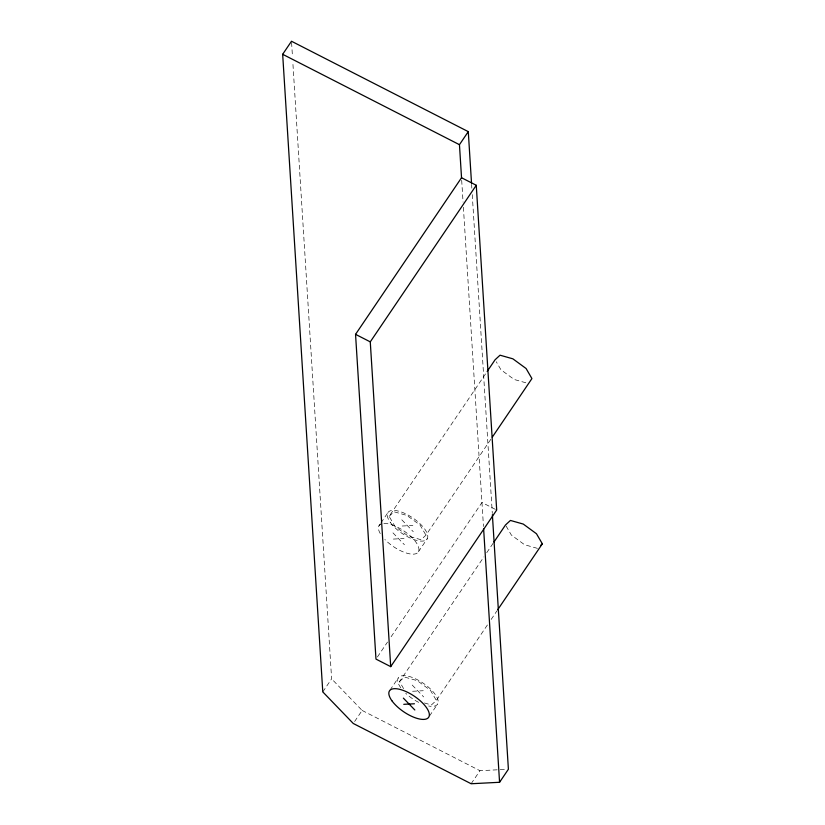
<?xml version="1.0" encoding="UTF-8"?>
<svg xmlns="http://www.w3.org/2000/svg" width="825" height="825" viewBox="0 0 825 825"><rect width="100%" height="100%" fill="white"/><g stroke="black" fill="none" stroke-linecap="round" stroke-linejoin="round"><path stroke-width="0.62" stroke-dasharray="4.12 3.09" d="M378.953 525.855L380.304 523.844M380.985 522.844L387.781 512.81M490.834 439.292L425.948 535.167L421.008 539.715L408.179 536.075L394.969 526.391L389.122 516.337L486.451 372.518M322.781 691.897L331.619 678.851L292.793 61.813M418.45 551.75L427.278 538.694M377.417 656.978L387.513 642.056M391.122 636.735L481.965 502.507L495.557 509.458M354.647 721.483L362.123 710.438L331.619 678.851M390.029 690.102L398.176 678.057M403.611 688.627L399.517 681.584L483.873 556.937M486.75 552.678L493.247 543.097M424.411 702.972L431.413 704.962L436.343 700.415L487.534 624.773M491.143 619.451L496.908 610.923M429.526 715.987L437.683 703.942M471.137 783.75L479.975 770.705L505.931 769.364M389.122 516.337L394.051 511.789L406.88 515.419L420.09 525.102L425.948 535.167M399.517 681.584L404.446 677.036L417.275 680.666L430.485 690.35L436.343 700.415M402.198 526.02L412.861 525.473M393.37 539.076L404.033 538.529M412.603 691.268L423.256 690.721M525.834 382.779L514.171 379.479L500.961 369.796L496.279 361.752M537.395 548.357L524.566 544.727L511.356 535.043L506.086 525.989M362.123 710.438L479.975 770.705M401.816 519.832L413.253 531.671M392.978 532.878L404.415 544.727M412.211 685.07L423.648 696.919M471.601 184.346L471.838 188.203M472.251 194.628L492.308 513.428M461.691 180.304L463.062 202.125M463.392 207.261L483.471 526.474M291.586 42.539L292.473 56.678M400.744 687.71A23.626 9.426 34.1 0 1 407.179 675.984A23.626 9.426 34.1 0 1 435.115 694.289A23.626 9.426 34.1 0 1 428.68 706.014M418.646 702.353A23.626 9.426 34.1 0 1 405.735 693.309M383.873 523.442A23.626 9.426 34.1 0 1 412.521 538.096A23.626 9.426 34.1 0 1 413.531 554.153A23.626 9.426 34.1 0 1 384.883 539.509M380.263 533.579A23.626 9.426 34.1 0 1 380.799 524.153M390.349 522.462A23.626 9.426 34.1 0 0 425.432 540.396A23.626 9.426 34.1 0 0 406.818 514.388A23.626 9.426 34.1 0 0 390.349 522.462"/><path stroke-width="1.24" d="M492.381 514.717L508.396 769.24L499.568 782.286L471.137 783.75L353.286 723.494L322.781 691.897L282.666 54.295L291.503 41.25L468.28 131.639L471.518 183.057M461.557 178.107L459.453 144.684L468.28 131.639M355.544 334.342L461.526 177.736L476.262 185.274L496.691 510.036L390.71 666.641L375.973 659.103L355.544 334.342L370.27 341.87L390.71 666.641M370.27 341.87L476.262 185.274M487.173 371.456L495.103 359.741L500.043 355.193L512.872 358.823L526.082 368.507L531.929 378.572L492.278 437.157M493.969 542.025L505.498 524.978L510.438 520.441L523.267 524.071L536.477 533.754L542.334 543.809L497.63 609.861M540.684 545.325L542.334 543.809M403.765 704.323L414.428 703.777M282.666 54.295L459.453 144.684M403.373 698.125L414.82 709.974M483.636 529.052L499.568 782.286M391.906 700.755A23.626 9.426 34.1 0 0 426.999 718.699A23.626 9.426 34.1 0 0 408.385 692.691A23.626 9.426 34.1 0 0 391.906 700.755"/></g></svg>
